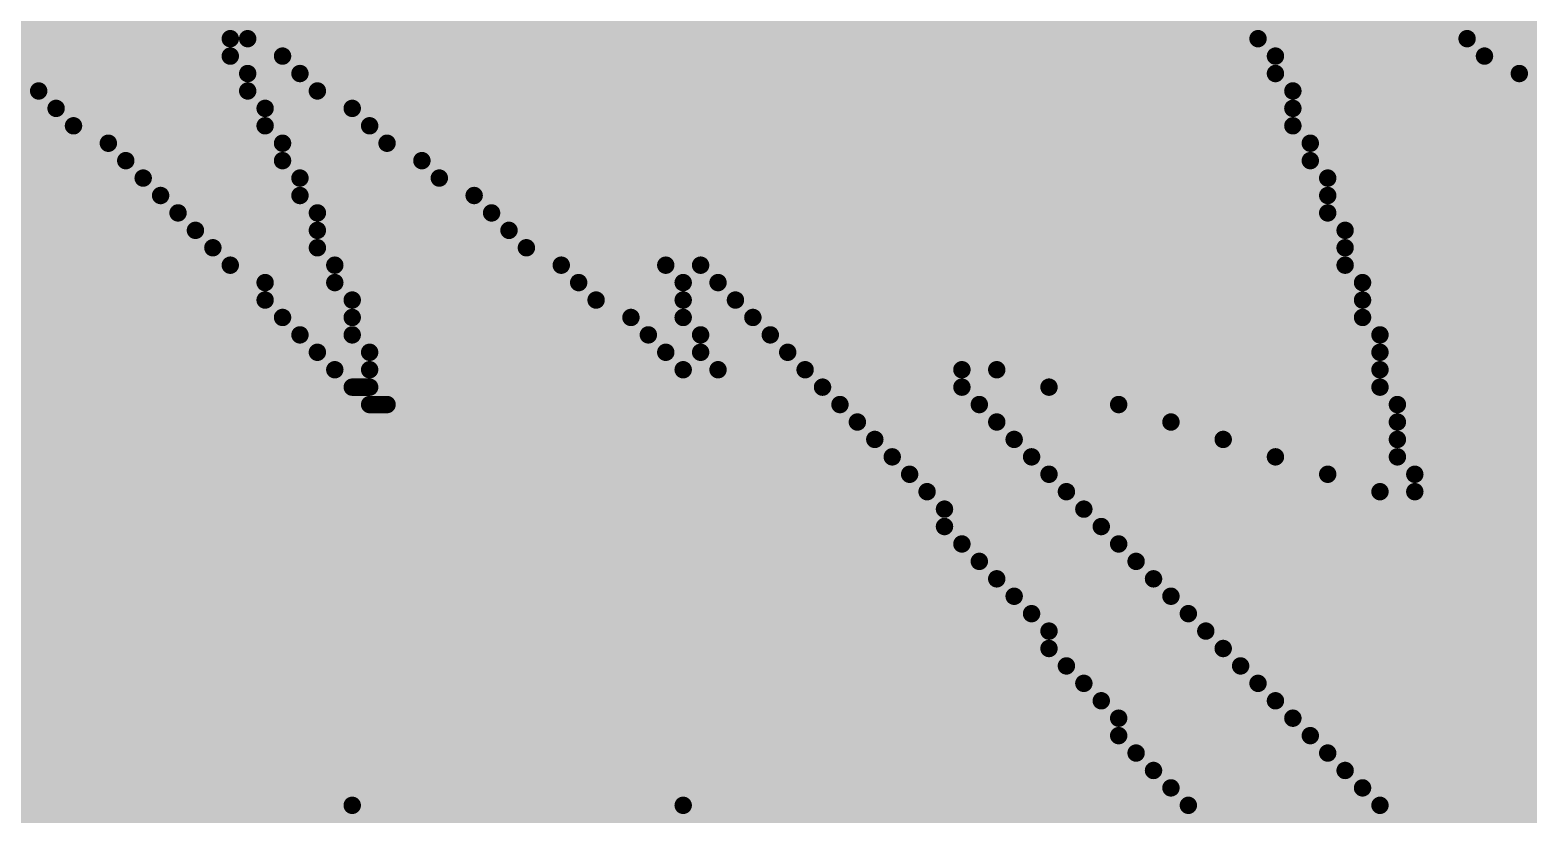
# Model space of a CAD drawing. Header units: inches. Extents: x -21 to 344, y -3 to 240.
# Drawn here: x 97.689 to 98.449, y 5.623 to 6.021 of the extents above; entities that cross this region are included whole.
import ezdxf

# ---------------------------------------------------------------- set-up
doc = ezdxf.new("R2010")
doc.units = ezdxf.units.IN
for name, color, linetype in [('Bottom Layer', 5, 'Continuous'), ('Top Layer', 1, 'Continuous'), ('Top Overlay', 2, 'Continuous')]:
    doc.layers.add(name, color=color, linetype=linetype)

msp = doc.modelspace()

# ---------------------------------------------------------------- hatches: boundary and pattern name
at = {"layer": 'Bottom Layer'}
h = msp.add_hatch(color=5, dxfattribs=at)
h.paths.add_polyline_path([(100, 36.4), (100, 7.5), (100, 2.5), (98.3, 0.8), (77.5, 0.8), (76.2, 2.1), (76.2, 17.67769), (76.31733, 17.72629), (76.37181, 17.67181), (76.43062, 17.63252), (76.43139, 17.63237), (76.51147, 17.57285), (76.5285, 17.50476), (76.5285, 16.2394), (76.65974, 16.2394), (76.65974, 15.6), (76.69326, 15.43152), (76.78869, 15.28869), (77.55974, 14.51764), (77.55974, 14.08128), (77.1, 14.08128), (77.03063, 14.06748), (76.97181, 14.02819), (76.57181, 13.62818), (76.53252, 13.56937), (76.51872, 13.5), (76.51872, 12.2), (76.53252, 12.13063), (76.57181, 12.07181), (76.85382, 11.7898), (76.87181, 11.73812), (76.87181, 11.62818), (76.83252, 11.56937), (76.81872, 11.5), (76.81872, 10.6), (76.83252, 10.53062), (76.87181, 10.47181), (77.07181, 10.27181), (77.11191, 10.24502), (77.11489, 10.24179), (77.13973, 10.17626), (77.15229, 10.09872), (77.0706, 9.99226), (76.99222, 9.80305), (76.96549, 9.6), (76.99222, 9.39696), (77.0706, 9.20775), (77.19527, 9.04527), (77.25254, 9.00133), (77.23077, 8.86839), (77.22406, 8.86309), (77.17181, 8.82818), (76.97181, 8.62818), (76.93252, 8.56937), (76.91872, 8.5), (76.91872, 7.69999), (76.93252, 7.63062), (76.97181, 7.57181), (77.17181, 7.37181), (77.22406, 7.3369), (77.23077, 7.3316), (77.25253, 7.19867), (77.19527, 7.15473), (77.0706, 6.99225), (76.99222, 6.80304), (76.96549, 6.6), (76.99222, 6.39695), (77.0706, 6.20774), (77.19527, 6.04527), (77.35774, 5.9206), (77.37487, 5.9135), (77.37487, 5.7865), (77.35774, 5.7794), (77.19527, 5.65473), (77.0706, 5.49225), (76.99222, 5.30305), (76.96549, 5.1), (76.99222, 4.89695), (77.0706, 4.70775), (77.19527, 4.54527), (77.35774, 4.4206), (77.54695, 4.34222), (77.75, 4.31549), (78.25, 4.31549), (78.45304, 4.34222), (78.64225, 4.4206), (78.80473, 4.54527), (78.9294, 4.70775), (79.00778, 4.89695), (79.03451, 5.1), (79.00778, 5.30305), (78.9294, 5.49225), (78.80473, 5.65473), (78.64225, 5.7794), (78.62513, 5.7865), (78.62513, 5.9135), (78.64225, 5.9206), (78.80473, 6.04527), (78.9294, 6.20774), (79.00778, 6.39695), (79.03451, 6.6), (79.00778, 6.80304), (78.9294, 6.99225), (78.80473, 7.15473), (78.75653, 7.19172), (78.79964, 7.31872), (78.8, 7.31872), (78.8127, 7.32124), (78.82564, 7.32054), (78.84708, 7.32808), (78.86937, 7.33252), (78.88015, 7.33971), (78.89236, 7.34401), (78.90928, 7.35918), (78.92819, 7.37181), (78.93538, 7.38258), (78.94503, 7.39123), (79.19496, 7.72448), (80.1722, 7.72448), (80.1722, 7.5722), (81.8278, 7.5722), (81.8278, 7.72448), (82.4285, 7.72448), (82.4285, 7.4396), (83.5715, 7.4396), (83.5715, 7.72448), (84.1285, 7.72448), (84.1285, 7.4396), (85.2715, 7.4396), (85.31872, 7.33215), (85.31872, 7.26764), (85.2715, 7.1602), (85.19171, 7.1602), (84.1285, 7.1602), (84.1285, 6.87532), (83.5715, 6.87532), (83.5715, 7.1602), (82.4285, 7.1602), (82.4285, 5.8394), (83.5715, 5.8394), (83.5715, 6.12428), (84.1285, 6.12428), (84.1285, 5.8394), (84.32448, 5.8394), (84.32448, 5.1104), (84.1285, 5.1104), (84.1285, 4.82551), (83.3278, 4.82551), (83.3278, 5.2778), (82.2722, 5.2778), (82.2722, 3.6222), (83.3278, 3.6222), (83.3278, 4.07448), (84.1285, 4.07448), (84.1285, 3.7896), (85.269, 3.7896), (85.2715, 3.7896), (85.396, 3.78356), (85.396, 3.58128), (84.3, 3.58128), (84.23063, 3.56748), (84.17181, 3.52819), (84.15382, 3.5102), (84.1285, 3.5102), (84.1285, 3.48487), (84.07181, 3.42819), (84.03252, 3.36938), (84.01872, 3.3), (84.01872, 2.4), (84.03252, 2.33063), (84.07181, 2.27181), (84.1285, 2.21513), (84.1285, 2.1894), (84.15423, 2.1894), (84.17181, 2.17181), (84.23062, 2.13252), (84.3, 2.11872), (86.6, 2.11872), (86.66937, 2.13252), (86.72819, 2.17181), (86.92819, 2.37181), (86.96748, 2.43062), (86.98128, 2.5), (86.98128, 2.57448), (87.57681, 2.57448), (87.72052, 2.60307), (87.84234, 2.68447), (87.9452, 2.78733), (88.0722, 2.73472), (88.0722, 2.4722), (89.5278, 2.4722), (89.5278, 2.50974), (90.2285, 2.50974), (90.2285, 2.2896), (91.3715, 2.2896), (91.3715, 2.50974), (92.25, 2.50974), (92.41848, 2.54325), (92.56131, 2.63869), (92.91131, 2.98869), (93.00675, 3.13152), (93.04026, 3.3), (93.04026, 7.2), (93.00675, 7.36848), (92.91131, 7.51131), (92.26131, 8.16131), (92.11848, 8.25674), (91.95, 8.29026), (89.7278, 8.29026), (89.7278, 8.8278), (89.54026, 8.8278), (89.54026, 12.3), (89.50675, 12.46848), (89.41131, 12.61131), (89.11131, 12.91131), (88.96848, 13.00675), (88.8, 13.04026), (86.28128, 13.04026), (86.28128, 13.5), (86.26748, 13.56937), (86.22818, 13.62819), (85.82818, 14.02819), (85.76937, 14.06748), (85.7, 14.08128), (85.64026, 14.08128), (85.64026, 18.71154), (85.75759, 18.76014), (85.78326, 18.73447), (85.90509, 18.65307), (86.04879, 18.62448), (86.51382, 18.62448), (86.58266, 18.51372), (86.33437, 18.26543), (86.25297, 18.1436), (86.22438, 17.9999), (86.22438, 16.5215), (85.9395, 16.5215), (85.9395, 15.3785), (87.2603, 15.3785), (87.2603, 15.50303), (87.37145, 15.54838), (87.4635, 15.46568), (87.4635, 15.3023), (87.64133, 15.3023), (87.67181, 15.27181), (87.73062, 15.23252), (87.8, 15.21872), (88.6, 15.21872), (88.66938, 15.23252), (88.72819, 15.27181), (88.75867, 15.3023), (88.9367, 15.3023), (88.9367, 15.48456), (88.96748, 15.53062), (88.98128, 15.6), (88.98128, 16.696), (89.004, 16.696), (89.004, 16.79974), (90.07228, 16.79974), (90.10168, 16.77034), (90.225, 16.71926), (90.225, 17.24), (90.606, 17.24), (90.606, 16.71926), (90.72931, 16.77034), (90.73533, 16.77636), (90.8523, 16.81319), (90.8523, 16.81319), (90.8523, 16.8132), (91.373, 16.8132), (91.373, 17.5498), (91.373, 18.2864), (90.8523, 18.2864), (90.8523, 17.99898), (90.84634, 17.99006), (90.7253, 17.99006), (90.55682, 17.95654), (90.41399, 17.86111), (90.34688, 17.794), (90.3053, 17.794), (90.10168, 17.70965), (90.07228, 17.68025), (89.004, 17.68025), (89.004, 17.784), (88.87238, 17.784), (88.82819, 17.82819), (88.76938, 17.86748), (88.7, 17.88128), (87.6, 17.88128), (87.53063, 17.86748), (87.47181, 17.82819), (87.42762, 17.784), (87.316, 17.784), (87.316, 17.367), (88.16001, 17.367), (88.16001, 17.113), (87.316, 17.113), (87.316, 16.696), (87.316, 16.696), (87.316, 16.696), (87.29276, 16.57862), (87.2603, 16.5215), (87.19172, 16.5215), (86.97542, 16.5215), (86.97542, 17.84436), (87.2652, 18.13414), (87.3922, 18.13366), (87.3922, 18.0422), (88.9278, 18.0422), (88.9278, 18.9778), (87.39221, 18.9778), (87.39221, 18.9778), (87.2652, 18.96485), (86.96453, 19.26553), (86.94664, 19.27748), (86.98517, 19.40448), (87.3922, 19.40448), (87.3922, 19.3122), (88.9278, 19.3122), (88.9278, 19.31219), (89.0548, 19.32514), (89.49547, 18.88447), (89.6173, 18.80307), (89.761, 18.77448), (90.82379, 18.77448), (90.83252, 18.73063), (90.87181, 18.67181), (90.9285, 18.61513), (90.9285, 18.4896), (91.05403, 18.4896), (91.07181, 18.47181), (91.13062, 18.43252), (91.2, 18.41872), (93.2, 18.41872), (93.26937, 18.43252), (93.32818, 18.47181), (93.34617, 18.4898), (93.4715, 18.4898), (93.4715, 18.61513), (93.52818, 18.67181), (93.56748, 18.73063), (93.58128, 18.8), (93.58128, 19.5), (93.56781, 19.56773), (93.57684, 19.58082), (93.58045, 19.58523), (93.67182, 19.67181), (93.73063, 19.63252), (93.8, 19.61872), (94.7, 19.61872), (94.76937, 19.63252), (94.82818, 19.67181), (94.82857, 19.6722), (94.8778, 19.6722), (94.8778, 19.72143), (94.92818, 19.77181), (94.96748, 19.83063), (94.98128, 19.9), (94.98128, 21.4), (94.96748, 21.46937), (94.92819, 21.52819), (94.8778, 21.57857), (94.8778, 21.6278), (94.9649, 21.71872), (95.5, 21.71872), (95.56937, 21.73252), (95.62819, 21.77181), (95.72819, 21.87181), (95.76748, 21.93062), (95.78128, 22), (95.78128, 22.9), (95.76748, 22.96937), (95.72819, 23.02819), (95.62819, 23.12819), (95.56937, 23.16748), (95.5, 23.18128), (94, 23.18128), (93.93062, 23.16748), (93.87182, 23.12819), (93.78487, 23.13454), (93.68128, 23.2), (93.68128, 23.9), (93.66748, 23.96937), (93.62819, 24.02818), (93.4715, 24.18487), (93.4715, 24.2104), (93.44597, 24.2104), (93.42818, 24.22819), (93.36937, 24.26748), (93.3, 24.28128), (92.01623, 24.28128), (91.97038, 24.39419), (92.04906, 24.4898), (92.0715, 24.4898), (92.0715, 24.51513), (92.12819, 24.57181), (92.16748, 24.63062), (92.18128, 24.7), (92.18128, 25.5), (92.16748, 25.56937), (92.12819, 25.62818), (92.0715, 25.68486), (92.0715, 25.8106), (91.94577, 25.8106), (91.92818, 25.82819), (91.86937, 25.86748), (91.8, 25.88128), (89.5, 25.88128), (89.43062, 25.86748), (89.37181, 25.82819), (89.35422, 25.8106), (89.3285, 25.8106), (89.3285, 25.78488), (88.92491, 25.38128), (87.6, 25.38128), (87.53063, 25.36748), (87.47181, 25.32819), (87.47142, 25.3278), (87.3922, 25.3278), (87.3922, 25.24858), (87.37181, 25.22819), (87.33252, 25.16938), (87.31872, 25.1), (87.31872, 24.6), (87.33252, 24.53063), (87.37181, 24.47181), (87.3922, 24.45142), (87.3922, 24.3922), (87.45143, 24.3922), (87.47181, 24.37181), (87.47181, 24.22819), (87.27181, 24.02819), (87.23252, 23.96938), (87.21872, 23.9), (87.21872, 23.5), (87.23252, 23.43062), (87.27181, 23.37181), (87.3922, 23.25142), (87.3922, 23.1222), (87.58251, 23.1222), (87.6, 23.11872), (89.12491, 23.11872), (89.23534, 23.00828), (89.18274, 22.88128), (87.6415, 22.88128), (87.57212, 22.86748), (87.51331, 22.82819), (87.47292, 22.7878), (87.3922, 22.7878), (87.3922, 22.70707), (87.37182, 22.68669), (87.37181, 22.68669), (87.33252, 22.62787), (87.31872, 22.5585), (87.31872, 22.1), (87.33252, 22.03063), (87.37181, 21.97181), (87.3922, 21.95142), (87.3922, 21.8522), (87.50117, 21.8522), (87.53063, 21.83252), (87.6, 21.81872), (90.52491, 21.81872), (90.87181, 21.47181), (90.93062, 21.43252), (91, 21.41872), (93.15984, 21.41872), (93.17917, 21.40214), (93.22334, 21.29172), (93.21239, 21.28129), (91.1, 21.28128), (91.03062, 21.26748), (90.97181, 21.22818), (90.95383, 21.2102), (90.9285, 21.2102), (90.9285, 21.18487), (90.86625, 21.12262), (90.865, 21.12076), (90.72024, 21.09432), (90.70847, 21.09768), (90.49063, 21.31553), (90.3688, 21.39693), (90.2251, 21.42551), (88.9278, 21.42551), (88.9278, 21.5178), (87.3922, 21.5178), (87.3922, 20.5822), (88.9278, 20.5822), (88.9278, 20.67448), (90.06956, 20.67448), (90.45977, 20.28427), (90.58159, 20.20287), (90.7253, 20.17428), (90.81316, 20.17428), (90.81316, 20.10555), (90.82696, 20.03618), (90.86626, 19.97737), (90.91275, 19.93087), (90.9285, 19.8104), (90.9285, 19.81039), (90.9285, 19.68487), (90.87181, 19.62818), (90.83252, 19.56937), (90.82379, 19.52551), (89.91654, 19.52551), (89.39653, 20.04553), (89.2747, 20.12693), (89.131, 20.15551), (88.9278, 20.15551), (88.9278, 20.2478), (87.3922, 20.2478), (87.3922, 20.15551), (86.99873, 20.15551), (86.99552, 20.15872), (86.99552, 29.61051), (89.66146, 32.27646), (89.70682, 32.2643), (89.88529, 32.2643), (90.05767, 32.31049), (90.21223, 32.39973), (90.33842, 32.52592), (90.42766, 32.68048), (90.47385, 32.85287), (90.47385, 33.03134), (90.42766, 33.20372), (90.33842, 33.35828), (90.21223, 33.48448), (90.1897, 33.49748), (90.22373, 33.62448), (90.64446, 33.62448), (90.82448, 33.44445), (90.82448, 30.90949), (89.93064, 30.01565), (89.88529, 30.0278), (89.70682, 30.0278), (89.53443, 29.98161), (89.37987, 29.89237), (89.25368, 29.76618), (89.16444, 29.61162), (89.11825, 29.43924), (89.11825, 29.26076), (89.16444, 29.08838), (89.25368, 28.93382), (89.37987, 28.80763), (89.53443, 28.71839), (89.70682, 28.6722), (89.88529, 28.6722), (90.05767, 28.71839), (90.21223, 28.80763), (90.33842, 28.93382), (90.42766, 29.08838), (90.47385, 29.26076), (90.47385, 29.43924), (90.4617, 29.48459), (91.46553, 30.48842), (91.54693, 30.61025), (91.57552, 30.75395), (91.57552, 33.6), (91.54693, 33.7437), (91.46553, 33.86553), (91.06553, 34.26553), (90.9437, 34.34693), (90.8, 34.37552), (89.2, 34.37552), (89.0563, 34.34693), (88.93447, 34.26553), (86.77001, 32.10107), (86.64421, 32.15487), (86.64421, 32.32564), (86.66691, 32.33875), (86.8073, 32.47914), (86.90656, 32.65107), (86.95051, 32.8151), (86.20394, 32.8151), (86.20394, 32.9421), (86.07694, 32.9421), (86.07694, 33.68867), (85.91291, 33.64472), (85.74098, 33.54545), (85.6006, 33.40507), (85.58748, 33.38236), (80.94211, 33.38236), (80.77363, 33.34885), (80.6308, 33.25341), (79.48869, 32.11131), (79.39326, 31.96848), (79.35974, 31.8), (79.35974, 25.5867), (79.1523, 25.5867), (79.1523, 25.29036), (78.3501, 25.29036), (78.18162, 25.25684), (78.03879, 25.16141), (77.48869, 24.61131), (77.39325, 24.46848), (77.35974, 24.3), (77.35974, 22.14758), (77.39325, 21.9791), (77.48869, 21.83627), (77.78627, 21.53869), (77.9291, 21.44325), (78.09758, 21.40974), (78.61872, 21.40974), (78.61872, 20.1), (78.63252, 20.03063), (78.6633, 19.98455), (78.6633, 19.9023), (78.74133, 19.9023), (78.77181, 19.87181), (78.83062, 19.83252), (78.9, 19.81872), (79.8, 19.81872), (79.86938, 19.83252), (79.92819, 19.87181), (79.95867, 19.9023), (80.1365, 19.9023), (80.1365, 19.994), (80.23743, 20.06363), (80.3397, 19.99328), (80.3397, 19.9785), (80.36513, 19.9785), (80.37181, 19.97181), (80.43062, 19.93252), (80.5, 19.91872), (81.52491, 19.91872), (82.02725, 19.41638), (81.98319, 19.30288), (81.86904, 19.28733), (81.62819, 19.52819), (81.56937, 19.56748), (81.5, 19.58128), (80.6, 19.58128), (80.53062, 19.56748), (80.47181, 19.52819), (80.29643, 19.3528), (80.2722, 19.3528), (80.2722, 19.32858), (80.17181, 19.22819), (80.13252, 19.16937), (80.11872, 19.1), (80.11872, 17.9), (80.13252, 17.83063), (80.17181, 17.77181), (80.27181, 17.67181), (80.33062, 17.63252), (80.4, 17.61872), (82.0722, 17.61872), (82.0722, 16.7722), (82.46449, 16.7722), (82.46449, 14.86019), (82.43494, 14.83065), (82.3622, 14.65504), (82.3622, 14.46496), (82.43494, 14.28934), (82.516, 14.20828), (82.4634, 14.08128), (78.44026, 14.08128), (78.44026, 14.7), (78.40674, 14.86848), (78.31131, 15.01131), (77.54026, 15.78236), (77.54026, 16.2394), (77.6715, 16.2394), (77.6715, 17.49172), (77.6715, 17.5602), (77.77426, 17.61872), (79.1, 17.61872), (79.16937, 17.63252), (79.22819, 17.67181), (79.42819, 17.87181), (79.46748, 17.93062), (79.48128, 18), (79.48128, 19.1), (79.46748, 19.16937), (79.42819, 19.22819), (79.22819, 19.42819), (79.16937, 19.46748), (79.1, 19.48128), (76.5, 19.48128), (76.43062, 19.46748), (76.37181, 19.42819), (76.31733, 19.37371), (76.2, 19.42231), (76.2, 36.9), (77.8, 38.5), (97.9, 38.5)])
h.paths.add_polyline_path([(86.33094, 33.68867), (86.33094, 33.0691), (86.95051, 33.0691), (86.90656, 33.23314), (86.8073, 33.40507), (86.66691, 33.54545), (86.49498, 33.64472)], flags=0)
h.paths.add_polyline_path([(95.5, 26.08128), (92.6, 26.08128), (92.53063, 26.06748), (92.47181, 26.02819), (92.37181, 25.92819), (92.33252, 25.86937), (92.31872, 25.8), (92.31872, 24.7), (92.3285, 24.65083), (92.3285, 24.4898), (92.45383, 24.4898), (92.47181, 24.47181), (92.53063, 24.43252), (92.6, 24.41872), (95.5, 24.41872), (95.56937, 24.43252), (95.62819, 24.47181), (95.72819, 24.57181), (95.76748, 24.63062), (95.78128, 24.7), (95.78128, 25.8), (95.76748, 25.86937), (95.72819, 25.92819), (95.62819, 26.02819), (95.56937, 26.06748)], flags=0)
h.paths.add_polyline_path([(96.3365, 19.4977), (95.7269, 19.4977), (95.7269, 18.977), (96.3365, 18.977)], flags=0)
h.paths.add_polyline_path([(95.4729, 19.4977), (94.8633, 19.4977), (94.8633, 18.977), (95.4729, 18.977)], flags=0)
h.paths.add_polyline_path([(97.6, 21.78128), (96.9, 21.78128), (96.83062, 21.76748), (96.77181, 21.72819), (96.67142, 21.6278), (96.5222, 21.6278), (96.5222, 21.41752), (96.51872, 21.4), (96.51872, 18.4), (96.53252, 18.33063), (96.5397, 18.31987), (96.5397, 18.2785), (96.56735, 18.2785), (96.57181, 18.27181), (96.67181, 18.17181), (96.73062, 18.13252), (96.8, 18.11872), (97.7, 18.11872), (97.76937, 18.13252), (97.82819, 18.17181), (97.92819, 18.27181), (97.96748, 18.33062), (97.98128, 18.4), (97.98128, 21.4), (97.96748, 21.46938), (97.92819, 21.52819), (97.72819, 21.72819), (97.66938, 21.76748)], flags=0)
h.paths.add_polyline_path([(96.3365, 18.723), (94.8633, 18.723), (94.8633, 18.2023), (95.13353, 18.2023), (95.14723, 18.07712), (95.06428, 17.99026), (93.55353, 17.99026), (93.5477, 17.99898), (93.5477, 18.2866), (93.027, 18.2866), (93.027, 17.55), (93.027, 16.8134), (93.5477, 16.8134), (93.5477, 17.00102), (93.56748, 17.03062), (93.58128, 17.1), (93.58128, 17.10974), (95.25, 17.10974), (95.41848, 17.14325), (95.56131, 17.23869), (95.91121, 17.58859), (96.00665, 17.73142), (96.04016, 17.8999), (96.04016, 18.2023), (96.3365, 18.2023)], flags=0)
h.paths.add_polyline_path([(92.2523, 18.2866), (92.14769, 18.2864), (92.14769, 18.2864), (91.627, 18.2864), (91.627, 17.5498), (91.627, 16.8132), (92.12538, 16.8132), (92.14769, 16.81319), (92.14769, 16.81319), (92.2523, 16.81339), (92.2523, 16.8134), (92.773, 16.8134), (92.773, 17.55), (92.773, 18.2866), (92.27462, 18.2866), (92.2523, 18.2866)], flags=0)
h.paths.add_polyline_path([(81.7, 6.88128), (80.4, 6.88128), (80.33063, 6.86748), (80.27181, 6.82818), (80.24763, 6.804), (80.096, 6.804), (80.096, 6.65237), (80.07181, 6.62818), (80.03251, 6.56937), (80.01871, 6.5), (80.01872, 3.8), (80.03252, 3.73062), (80.07181, 3.67181), (80.27181, 3.47181), (80.33062, 3.43252), (80.395, 3.41971), (80.395, 2.32849), (80.37926, 2.2905), (81.42074, 2.2905), (81.405, 2.32849), (81.405, 3.41872), (81.59999, 3.41872), (81.66937, 3.43252), (81.72818, 3.47181), (82.02818, 3.77181), (82.06748, 3.83062), (82.08128, 3.89999), (82.08128, 6.5), (82.06748, 6.56937), (82.02818, 6.62819), (81.904, 6.75237), (81.904, 6.804), (81.85237, 6.804), (81.82819, 6.82819), (81.76937, 6.86748)], flags=0)
h.paths.add_polyline_path([(81.42074, 1.9095), (81.0905, 1.9095), (81.0905, 1.57926), (81.21382, 1.63034), (81.36966, 1.78619)], flags=0)
h.paths.add_polyline_path([(80.7095, 1.9095), (80.37926, 1.9095), (80.43034, 1.78619), (80.58619, 1.63034), (80.7095, 1.57926)], flags=0)
at = {"layer": 'Top Layer'}
h = msp.add_hatch(color=1, dxfattribs=at)
h.paths.add_polyline_path([(100, 36.4), (100, 9.3), (100, 2.4), (98.4, 0.8), (77.5, 0.8), (76.2, 2.1), (76.2, 36.9), (77.8, 38.5), (97.9, 38.5)])
h.paths.add_polyline_path([(86.33094, 33.68867), (86.33094, 33.0691), (86.95051, 33.0691), (86.90656, 33.23314), (86.8073, 33.40507), (86.66691, 33.54545), (86.49498, 33.64472)], flags=0)
h.paths.add_polyline_path([(86.07694, 33.68867), (85.91291, 33.64472), (85.74098, 33.54545), (85.6006, 33.40507), (85.50133, 33.23314), (85.45738, 33.0691), (86.07694, 33.0691)], flags=0)
h.paths.add_polyline_path([(89.88529, 33.6199), (89.70682, 33.6199), (89.53443, 33.57371), (89.37987, 33.48448), (89.25368, 33.35828), (89.16444, 33.20372), (89.11825, 33.03134), (89.11825, 32.85287), (89.16444, 32.68048), (89.25368, 32.52592), (89.37987, 32.39973), (89.53443, 32.31049), (89.70682, 32.2643), (89.88529, 32.2643), (90.05767, 32.31049), (90.21223, 32.39973), (90.33842, 32.52592), (90.42766, 32.68048), (90.47385, 32.85287), (90.47385, 33.03134), (90.42766, 33.20372), (90.33842, 33.35828), (90.21223, 33.48448), (90.05767, 33.57371)], flags=0)
h.paths.add_polyline_path([(86.07694, 32.8151), (85.45738, 32.8151), (85.50133, 32.65107), (85.6006, 32.47914), (85.74098, 32.33875), (85.91291, 32.23949), (86.07694, 32.19554)], flags=0)
h.paths.add_polyline_path([(86.95051, 32.8151), (86.33094, 32.8151), (86.33094, 32.19553), (86.49498, 32.23949), (86.66691, 32.33875), (86.8073, 32.47914), (86.90656, 32.65107)], flags=0)
h.paths.add_polyline_path([(89.88529, 30.0278), (89.70682, 30.0278), (89.53443, 29.98161), (89.37987, 29.89237), (89.25368, 29.76618), (89.16444, 29.61162), (89.11825, 29.43924), (89.11825, 29.26076), (89.16444, 29.08838), (89.25368, 28.93382), (89.37987, 28.80763), (89.53443, 28.71839), (89.70682, 28.6722), (89.88529, 28.6722), (90.05767, 28.71839), (90.21223, 28.80763), (90.33842, 28.93382), (90.42766, 29.08838), (90.47385, 29.26076), (90.47385, 29.43924), (90.42766, 29.61162), (90.33842, 29.76618), (90.21223, 29.89237), (90.05767, 29.98161)], flags=0)
h.paths.add_polyline_path([(87.8278, 25.0028), (86.3722, 25.0028), (86.3722, 23.3972), (86.72448, 23.3972), (86.72448, 23.19441), (86.72438, 23.1939), (86.72438, 22.8715), (86.4395, 22.8715), (86.4395, 21.7285), (87.7603, 21.7285), (87.7603, 22.8715), (87.47542, 22.8715), (87.47542, 23.19349), (87.47552, 23.194), (87.47552, 23.3972), (87.8278, 23.3972)], flags=0)
h.paths.add_polyline_path([(90.3278, 25.0028), (88.8722, 25.0028), (88.8722, 23.3972), (90.3278, 23.3972), (90.3278, 23.82448), (90.74446, 23.82448), (91.02448, 23.54446), (91.02448, 20.05555), (90.69446, 19.72552), (89.754, 19.72552), (89.754, 20.173), (88.945, 20.173), (88.945, 20.427), (89.754, 20.427), (89.754, 20.954), (88.88269, 20.954), (88.83409, 21.07133), (88.96563, 21.20287), (89.04703, 21.3247), (89.07562, 21.4684), (89.07562, 21.7285), (89.3605, 21.7285), (89.3605, 22.8715), (88.0397, 22.8715), (88.0397, 21.7285), (88.2704, 21.7285), (88.30214, 21.6015), (88.14446, 21.44382), (79.0683, 21.44382), (78.9246, 21.41523), (78.80277, 21.33383), (77.73447, 20.26553), (77.65307, 20.1437), (77.62448, 20), (77.62448, 13.58085), (77.42491, 13.38128), (77.3, 13.38128), (77.23063, 13.36748), (77.17181, 13.32819), (76.97181, 13.12819), (76.93252, 13.06937), (76.91872, 13), (76.91872, 12.1), (76.93252, 12.03063), (76.97181, 11.97182), (77.07182, 11.87181), (77.06881, 11.72518), (76.97181, 11.62819), (76.93252, 11.56937), (76.91872, 11.5), (76.91872, 11.32472), (76.91798, 11.32294), (76.90535, 11.227), (78, 11.227), (78, 10.973), (76.90535, 10.973), (76.91798, 10.87706), (76.91872, 10.87528), (76.91872, 10.7), (76.93252, 10.63062), (76.97181, 10.57181), (77.1064, 10.43722), (77.15873, 10.35), (77.1064, 10.26278), (76.97181, 10.12819), (76.93252, 10.06938), (76.91872, 10), (76.91872, 9.2), (76.93252, 9.13062), (76.97181, 9.07181), (77.17181, 8.87181), (77.22406, 8.8369), (77.23077, 8.8316), (77.25253, 8.69867), (77.19527, 8.65473), (77.0706, 8.49225), (76.99222, 8.30304), (76.96549, 8.1), (76.99222, 7.89695), (77.0706, 7.70774), (77.19527, 7.54527), (77.35774, 7.42059), (77.37487, 7.4135), (77.37487, 7.2865), (77.35774, 7.2794), (77.19527, 7.15473), (77.0706, 6.99225), (76.99222, 6.80304), (76.96549, 6.6), (76.99222, 6.39695), (77.0706, 6.20774), (77.19527, 6.04527), (77.35774, 5.9206), (77.37487, 5.9135), (77.37487, 5.7865), (77.35774, 5.7794), (77.19527, 5.65473), (77.0706, 5.49225), (76.99222, 5.30305), (76.96549, 5.1), (76.99222, 4.89695), (77.0706, 4.70775), (77.19527, 4.54527), (77.35774, 4.4206), (77.54695, 4.34222), (77.75, 4.31549), (78.25, 4.31549), (78.45304, 4.34222), (78.64225, 4.4206), (78.80473, 4.54527), (78.9294, 4.70775), (79.00778, 4.89695), (79.03451, 5.1), (79.00778, 5.30305), (78.9294, 5.49225), (78.80473, 5.65473), (78.64225, 5.7794), (78.62513, 5.7865), (78.62513, 5.9135), (78.64225, 5.9206), (78.80473, 6.04527), (78.9294, 6.20774), (78.93634, 6.22448), (81.1, 6.22448), (81.2437, 6.25307), (81.36553, 6.33447), (82.06553, 7.03447), (82.14693, 7.1563), (82.17552, 7.3), (82.17552, 13.36445), (82.89326, 14.0822), (82.93504, 14.0822), (83.11065, 14.15494), (83.24506, 14.28934), (83.3178, 14.46496), (83.3178, 14.65504), (83.24506, 14.83065), (83.11065, 14.96506), (82.93504, 15.0378), (82.74496, 15.0378), (82.56935, 14.96506), (82.43494, 14.83065), (82.3622, 14.65504), (82.3622, 14.61326), (81.69285, 13.9439), (81.57552, 13.9925), (81.57552, 15.14446), (82.45554, 16.02448), (86.6844, 16.02448), (86.6844, 15.8285), (88.0052, 15.8285), (88.0052, 16.9715), (86.6844, 16.9715), (86.6844, 16.77552), (82.3, 16.77552), (82.1563, 16.74693), (82.03447, 16.66553), (80.93447, 15.56553), (80.85307, 15.4437), (80.82448, 15.3), (80.82448, 11.45554), (79.34446, 9.97552), (79.18086, 9.97552), (78.93277, 10.2236), (78.92223, 10.25502), (78.91925, 10.279), (78.92741, 10.36371), (78.94488, 10.3911), (78.94503, 10.39123), (79.19496, 10.72448), (79.6, 10.72448), (79.7437, 10.75307), (79.86553, 10.83447), (80.46553, 11.43447), (80.54693, 11.5563), (80.57552, 11.7), (80.57552, 19.54446), (80.95554, 19.92448), (86.3222, 19.92448), (86.3222, 18.7722), (87.7878, 18.7722), (87.7878, 18.97449), (88.2122, 18.97449), (88.2122, 17.8222), (88.56948, 17.8222), (88.56948, 16.9715), (88.2846, 16.9715), (88.2846, 15.8285), (89.6054, 15.8285), (89.6054, 16.9715), (89.32051, 16.9715), (89.32051, 17.8222), (89.6778, 17.8222), (89.6778, 18.97449), (90.85, 18.97449), (90.9937, 19.00307), (91.11553, 19.08447), (91.66553, 19.63447), (91.74693, 19.7563), (91.77552, 19.9), (91.77552, 23.7), (91.74693, 23.8437), (91.66553, 23.96553), (91.16553, 24.46553), (91.0437, 24.54693), (90.9, 24.57552), (90.3278, 24.57552)], flags=0)
h.paths.add_polyline_path([(90.606, 17.76073), (90.606, 17.4305), (90.93624, 17.4305), (90.88516, 17.55381), (90.72931, 17.70965)], flags=0)
h.paths.add_polyline_path([(90.225, 17.76073), (90.10168, 17.70965), (89.94584, 17.55381), (89.89476, 17.4305), (90.225, 17.4305)], flags=0)
h.paths.add_polyline_path([(90.93624, 17.0495), (90.606, 17.0495), (90.606, 16.71926), (90.72931, 16.77034), (90.88516, 16.92618)], flags=0)
h.paths.add_polyline_path([(90.225, 17.0495), (89.89476, 17.0495), (89.94584, 16.92618), (90.10168, 16.77034), (90.225, 16.71926)], flags=0)
h.paths.add_polyline_path([(85.3905, 10.22074), (85.3905, 9.8905), (85.72074, 9.8905), (85.66966, 10.01382), (85.51381, 10.16966)], flags=0)
h.paths.add_polyline_path([(85.0095, 10.22074), (84.88619, 10.16966), (84.73034, 10.01382), (84.67926, 9.8905), (85.0095, 9.8905)], flags=0)
h.paths.add_polyline_path([(83.2905, 10.22074), (83.2905, 9.8905), (83.62074, 9.8905), (83.56966, 10.01382), (83.41381, 10.16966)], flags=0)
h.paths.add_polyline_path([(82.9095, 10.22074), (82.78618, 10.16966), (82.63034, 10.01382), (82.57926, 9.8905), (82.9095, 9.8905)], flags=0)
h.paths.add_polyline_path([(83.62074, 9.5095), (83.2905, 9.5095), (83.2905, 9.17926), (83.41381, 9.23034), (83.56966, 9.38619)], flags=0)
h.paths.add_polyline_path([(82.9095, 9.5095), (82.57926, 9.5095), (82.63034, 9.38619), (82.78618, 9.23034), (82.9095, 9.17926)], flags=0)
h.paths.add_polyline_path([(85.72074, 9.5095), (84.67926, 9.5095), (84.695, 9.47152), (84.695, 3.00918), (84.29082, 2.605), (81.12849, 2.605), (81.0905, 2.62074), (81.0905, 2.1), (81.0905, 1.57926), (81.12849, 1.595), (84.5, 1.595), (84.69326, 1.63344), (84.85709, 1.74291), (85.55709, 2.44291), (85.66656, 2.60674), (85.705, 2.8), (85.705, 9.47152)], flags=0)
h.paths.add_polyline_path([(80.7095, 2.62074), (80.58619, 2.56966), (80.43034, 2.41382), (80.37926, 2.2905), (80.7095, 2.2905)], flags=0)
h.paths.add_polyline_path([(80.7095, 1.9095), (80.37926, 1.9095), (80.43034, 1.78619), (80.58619, 1.63034), (80.7095, 1.57926)], flags=0)

# ---------------------------------------------------------------- linework, layer by layer
at = {"layer": 'Top Overlay'}
for points in [[(97.6492, 6.01645, 0.00884, 0.00884, 0), (97.79067, 6.01645, 0.00884, 0.00884, 0)], [(97.79951, 6.01645, 0.00884, 0.00884, 0), (98.31237, 6.01645, 0.00884, 0.00884, 0)], [(98.41848, 6.01645, 0.00884, 0.00884, 0), (98.46269, 6.01645, 0.00884, 0.00884, 0)], [(97.65804, 6.00761, 0.00884, 0.00884, 0), (97.79067, 6.00761, 0.00884, 0.00884, 0)], [(97.8172, 6.00761, 0.00884, 0.00884, 0), (98.32121, 6.00761, 0.00884, 0.00884, 0)], [(98.42732, 6.00761, 0.00884, 0.00884, 0), (98.46269, 6.00761, 0.00884, 0.00884, 0)], [(97.67572, 5.99876, 0.00884, 0.00884, 0), (97.79951, 5.99876, 0.00884, 0.00884, 0)], [(97.82604, 5.99876, 0.00884, 0.00884, 0), (98.32121, 5.99876, 0.00884, 0.00884, 0)], [(98.44501, 5.99876, 0.00884, 0.00884, 0), (98.46269, 5.99876, 0.00884, 0.00884, 0)], [(97.69341, 5.98992, 0.00884, 0.00884, 0), (97.79951, 5.98992, 0.00884, 0.00884, 0)], [(97.83489, 5.98992, 0.00884, 0.00884, 0), (98.33005, 5.98992, 0.00884, 0.00884, 0)], [(97.70225, 5.98108, 0.00884, 0.00884, 0), (97.80836, 5.98108, 0.00884, 0.00884, 0)], [(97.85257, 5.98108, 0.00884, 0.00884, 0), (98.33005, 5.98108, 0.00884, 0.00884, 0)], [(97.71109, 5.97224, 0.00884, 0.00884, 0), (97.80836, 5.97224, 0.00884, 0.00884, 0)], [(97.86141, 5.97224, 0.00884, 0.00884, 0), (98.33005, 5.97224, 0.00884, 0.00884, 0)], [(97.72878, 5.96339, 0.00884, 0.00884, 0), (97.8172, 5.96339, 0.00884, 0.00884, 0)], [(97.87026, 5.96339, 0.00884, 0.00884, 0), (98.3389, 5.96339, 0.00884, 0.00884, 0)], [(97.73762, 5.95455, 0.00884, 0.00884, 0), (97.8172, 5.95455, 0.00884, 0.00884, 0)], [(97.88794, 5.95455, 0.00884, 0.00884, 0), (98.3389, 5.95455, 0.00884, 0.00884, 0)], [(97.74646, 5.94571, 0.00884, 0.00884, 0), (97.82604, 5.94571, 0.00884, 0.00884, 0)], [(97.89678, 5.94571, 0.00884, 0.00884, 0), (98.34774, 5.94571, 0.00884, 0.00884, 0)], [(97.75531, 5.93686, 0.00884, 0.00884, 0), (97.82604, 5.93686, 0.00884, 0.00884, 0)], [(97.91447, 5.93686, 0.00884, 0.00884, 0), (98.34774, 5.93686, 0.00884, 0.00884, 0)], [(97.76415, 5.92802, 0.00884, 0.00884, 0), (97.83489, 5.92802, 0.00884, 0.00884, 0)], [(97.92331, 5.92802, 0.00884, 0.00884, 0), (98.34774, 5.92802, 0.00884, 0.00884, 0)], [(97.77299, 5.91918, 0.00884, 0.00884, 0), (97.83489, 5.91918, 0.00884, 0.00884, 0)], [(97.93215, 5.91918, 0.00884, 0.00884, 0), (98.35658, 5.91918, 0.00884, 0.00884, 0)], [(97.78183, 5.91034, 0.00884, 0.00884, 0), (97.83489, 5.91034, 0.00884, 0.00884, 0)], [(97.94099, 5.91034, 0.00884, 0.00884, 0), (98.35658, 5.91034, 0.00884, 0.00884, 0)], [(97.79067, 5.9015, 0.00884, 0.00884, 0), (97.84373, 5.9015, 0.00884, 0.00884, 0)], [(97.95868, 5.9015, 0.00884, 0.00884, 0), (98.01173, 5.9015, 0.00884, 0.00884, 0)], [(98.02942, 5.9015, 0.00884, 0.00884, 0), (98.35658, 5.9015, 0.00884, 0.00884, 0)], [(97.80836, 5.89266, 0.00884, 0.00884, 0), (97.84373, 5.89266, 0.00884, 0.00884, 0)], [(97.96752, 5.89266, 0.00884, 0.00884, 0), (98.02057, 5.89266, 0.00884, 0.00884, 0)], [(98.03826, 5.89266, 0.00884, 0.00884, 0), (98.36542, 5.89266, 0.00884, 0.00884, 0)], [(97.80836, 5.88381, 0.00884, 0.00884, 0), (97.85257, 5.88381, 0.00884, 0.00884, 0)], [(97.97636, 5.88381, 0.00884, 0.00884, 0), (98.02057, 5.88381, 0.00884, 0.00884, 0)], [(98.0471, 5.88381, 0.00884, 0.00884, 0), (98.36542, 5.88381, 0.00884, 0.00884, 0)], [(97.8172, 5.87497, 0.00884, 0.00884, 0), (97.85257, 5.87497, 0.00884, 0.00884, 0)], [(97.99405, 5.87497, 0.00884, 0.00884, 0), (98.02057, 5.87497, 0.00884, 0.00884, 0)], [(98.05594, 5.87497, 0.00884, 0.00884, 0), (98.36542, 5.87497, 0.00884, 0.00884, 0)], [(97.82604, 5.86613, 0.00884, 0.00884, 0), (97.85257, 5.86613, 0.00884, 0.00884, 0)], [(98.00289, 5.86613, 0.00884, 0.00884, 0), (98.02942, 5.86613, 0.00884, 0.00884, 0)], [(98.06479, 5.86613, 0.00884, 0.00884, 0), (98.37427, 5.86613, 0.00884, 0.00884, 0)], [(97.83489, 5.85729, 0.00884, 0.00884, 0), (97.86141, 5.85729, 0.00884, 0.00884, 0)], [(98.01173, 5.85729, 0.00884, 0.00884, 0), (98.02942, 5.85729, 0.00884, 0.00884, 0)], [(98.07363, 5.85729, 0.00884, 0.00884, 0), (98.37427, 5.85729, 0.00884, 0.00884, 0)], [(97.84373, 5.84844, 0.00884, 0.00884, 0), (97.86141, 5.84844, 0.00884, 0.00884, 0)], [(98.02057, 5.84844, 0.00884, 0.00884, 0), (98.03826, 5.84844, 0.00884, 0.00884, 0)], [(98.08247, 5.84844, 0.00884, 0.00884, 0), (98.16205, 5.84844, 0.00884, 0.00884, 0)], [(98.17974, 5.84844, 0.00884, 0.00884, 0), (98.37427, 5.84844, 0.00884, 0.00884, 0)], [(97.85257, 5.8396, 0.00884, 0.00884, 0), (97.86141, 5.8396, 0.00884, 0.00884, 0)], [(98.09131, 5.8396, 0.00884, 0.00884, 0), (98.16205, 5.8396, 0.00884, 0.00884, 0)], [(98.20626, 5.8396, 0.00884, 0.00884, 0), (98.37427, 5.8396, 0.00884, 0.00884, 0)], [(97.86141, 5.83076, 0.00884, 0.00884, 0), (97.87026, 5.83076, 0.00884, 0.00884, 0)], [(98.10015, 5.83076, 0.00884, 0.00884, 0), (98.17089, 5.83076, 0.00884, 0.00884, 0)], [(98.24163, 5.83076, 0.00884, 0.00884, 0), (98.38311, 5.83076, 0.00884, 0.00884, 0)], [(98.109, 5.82191, 0.00884, 0.00884, 0), (98.17974, 5.82191, 0.00884, 0.00884, 0)], [(98.26816, 5.82191, 0.00884, 0.00884, 0), (98.38311, 5.82191, 0.00884, 0.00884, 0)], [(98.11784, 5.81307, 0.00884, 0.00884, 0), (98.18858, 5.81307, 0.00884, 0.00884, 0)], [(98.29469, 5.81307, 0.00884, 0.00884, 0), (98.38311, 5.81307, 0.00884, 0.00884, 0)], [(98.12668, 5.80423, 0.00884, 0.00884, 0), (98.19742, 5.80423, 0.00884, 0.00884, 0)], [(98.32121, 5.80423, 0.00884, 0.00884, 0), (98.38311, 5.80423, 0.00884, 0.00884, 0)], [(98.13552, 5.79539, 0.00884, 0.00884, 0), (98.20626, 5.79539, 0.00884, 0.00884, 0)], [(98.34774, 5.79539, 0.00884, 0.00884, 0), (98.39195, 5.79539, 0.00884, 0.00884, 0)], [(98.14437, 5.78655, 0.00884, 0.00884, 0), (98.2151, 5.78655, 0.00884, 0.00884, 0)], [(98.37427, 5.78655, 0.00884, 0.00884, 0), (98.39195, 5.78655, 0.00884, 0.00884, 0)], [(98.15321, 5.7777, 0.00884, 0.00884, 0), (98.22395, 5.7777, 0.00884, 0.00884, 0)], [(98.15321, 5.76886, 0.00884, 0.00884, 0), (98.23279, 5.76886, 0.00884, 0.00884, 0)], [(98.16205, 5.76002, 0.00884, 0.00884, 0), (98.24163, 5.76002, 0.00884, 0.00884, 0)], [(98.17089, 5.75118, 0.00884, 0.00884, 0), (98.25047, 5.75118, 0.00884, 0.00884, 0)], [(98.17974, 5.74233, 0.00884, 0.00884, 0), (98.25932, 5.74233, 0.00884, 0.00884, 0)], [(98.18858, 5.73349, 0.00884, 0.00884, 0), (98.26816, 5.73349, 0.00884, 0.00884, 0)], [(98.19742, 5.72465, 0.00884, 0.00884, 0), (98.277, 5.72465, 0.00884, 0.00884, 0)], [(98.20626, 5.71581, 0.00884, 0.00884, 0), (98.28585, 5.71581, 0.00884, 0.00884, 0)], [(98.20626, 5.70697, 0.00884, 0.00884, 0), (98.29469, 5.70697, 0.00884, 0.00884, 0)], [(98.2151, 5.69812, 0.00884, 0.00884, 0), (98.30353, 5.69812, 0.00884, 0.00884, 0)], [(98.22395, 5.68928, 0.00884, 0.00884, 0), (98.31237, 5.68928, 0.00884, 0.00884, 0)], [(98.23279, 5.68044, 0.00884, 0.00884, 0), (98.32121, 5.68044, 0.00884, 0.00884, 0)], [(98.24163, 5.6716, 0.00884, 0.00884, 0), (98.33005, 5.6716, 0.00884, 0.00884, 0)], [(98.24163, 5.66275, 0.00884, 0.00884, 0), (98.3389, 5.66275, 0.00884, 0.00884, 0)], [(98.25047, 5.65391, 0.00884, 0.00884, 0), (98.34774, 5.65391, 0.00884, 0.00884, 0)], [(98.25932, 5.64507, 0.00884, 0.00884, 0), (98.35658, 5.64507, 0.00884, 0.00884, 0)], [(98.26816, 5.63623, 0.00884, 0.00884, 0), (98.36542, 5.63623, 0.00884, 0.00884, 0)], [(97.85257, 5.62738, 0.00884, 0.00884, 0), (98.02057, 5.62738, 0.00884, 0.00884, 0)], [(98.277, 5.62738, 0.00884, 0.00884, 0), (98.37427, 5.62738, 0.00884, 0.00884, 0)], [(97.8172, 5.61854, 0.00884, 0.00884, 0), (98.12668, 5.61854, 0.00884, 0.00884, 0)], [(98.277, 5.61854, 0.00884, 0.00884, 0), (98.38311, 5.61854, 0.00884, 0.00884, 0)]]:
    msp.add_lwpolyline(points, format="xyseb", dxfattribs=at)
for points in [[(97.78846, 6.01645, 0.00442, 0.00442, 1), (97.79288, 6.01645, 0.00442, 0.00442, 1)], [(97.79731, 6.01645, 0.00442, 0.00442, 1), (97.80172, 6.01645, 0.00442, 0.00442, 1)], [(98.31016, 6.01645, 0.00442, 0.00442, 1), (98.31458, 6.01645, 0.00442, 0.00442, 1)], [(98.41627, 6.01645, 0.00442, 0.00442, 1), (98.42069, 6.01645, 0.00442, 0.00442, 1)], [(97.78846, 6.00761, 0.00442, 0.00442, 1), (97.79288, 6.00761, 0.00442, 0.00442, 1)], [(97.81499, 6.00761, 0.00442, 0.00442, 1), (97.81941, 6.00761, 0.00442, 0.00442, 1)], [(98.319, 6.00761, 0.00442, 0.00442, 1), (98.32342, 6.00761, 0.00442, 0.00442, 1)], [(98.42511, 6.00761, 0.00442, 0.00442, 1), (98.42953, 6.00761, 0.00442, 0.00442, 1)], [(97.79731, 5.99876, 0.00442, 0.00442, 1), (97.80172, 5.99876, 0.00442, 0.00442, 1)], [(97.82383, 5.99876, 0.00442, 0.00442, 1), (97.82825, 5.99876, 0.00442, 0.00442, 1)], [(98.319, 5.99876, 0.00442, 0.00442, 1), (98.32342, 5.99876, 0.00442, 0.00442, 1)], [(98.4428, 5.99876, 0.00442, 0.00442, 1), (98.44721, 5.99876, 0.00442, 0.00442, 1)], [(97.6912, 5.98992, 0.00442, 0.00442, 1), (97.69562, 5.98992, 0.00442, 0.00442, 1)], [(97.79731, 5.98992, 0.00442, 0.00442, 1), (97.80172, 5.98992, 0.00442, 0.00442, 1)], [(97.83268, 5.98992, 0.00442, 0.00442, 1), (97.8371, 5.98992, 0.00442, 0.00442, 1)], [(98.32784, 5.98992, 0.00442, 0.00442, 1), (98.33226, 5.98992, 0.00442, 0.00442, 1)], [(97.70004, 5.98108, 0.00442, 0.00442, 1), (97.70446, 5.98108, 0.00442, 0.00442, 1)], [(97.80615, 5.98108, 0.00442, 0.00442, 1), (97.81057, 5.98108, 0.00442, 0.00442, 1)], [(97.85036, 5.98108, 0.00442, 0.00442, 1), (97.85478, 5.98108, 0.00442, 0.00442, 1)], [(98.32784, 5.98108, 0.00442, 0.00442, 1), (98.33226, 5.98108, 0.00442, 0.00442, 1)], [(97.70888, 5.97224, 0.00442, 0.00442, 1), (97.7133, 5.97224, 0.00442, 0.00442, 1)], [(97.80615, 5.97224, 0.00442, 0.00442, 1), (97.81057, 5.97224, 0.00442, 0.00442, 1)], [(97.8592, 5.97224, 0.00442, 0.00442, 1), (97.86362, 5.97224, 0.00442, 0.00442, 1)], [(98.32784, 5.97224, 0.00442, 0.00442, 1), (98.33226, 5.97224, 0.00442, 0.00442, 1)], [(97.72657, 5.96339, 0.00442, 0.00442, 1), (97.73099, 5.96339, 0.00442, 0.00442, 1)], [(97.81499, 5.96339, 0.00442, 0.00442, 1), (97.81941, 5.96339, 0.00442, 0.00442, 1)], [(97.86805, 5.96339, 0.00442, 0.00442, 1), (97.87247, 5.96339, 0.00442, 0.00442, 1)], [(98.33669, 5.96339, 0.00442, 0.00442, 1), (98.34111, 5.96339, 0.00442, 0.00442, 1)], [(97.73541, 5.95455, 0.00442, 0.00442, 1), (97.73983, 5.95455, 0.00442, 0.00442, 1)], [(97.81499, 5.95455, 0.00442, 0.00442, 1), (97.81941, 5.95455, 0.00442, 0.00442, 1)], [(97.88573, 5.95455, 0.00442, 0.00442, 1), (97.89015, 5.95455, 0.00442, 0.00442, 1)], [(98.33669, 5.95455, 0.00442, 0.00442, 1), (98.34111, 5.95455, 0.00442, 0.00442, 1)], [(97.74425, 5.94571, 0.00442, 0.00442, 1), (97.74867, 5.94571, 0.00442, 0.00442, 1)], [(97.82383, 5.94571, 0.00442, 0.00442, 1), (97.82825, 5.94571, 0.00442, 0.00442, 1)], [(97.89457, 5.94571, 0.00442, 0.00442, 1), (97.89899, 5.94571, 0.00442, 0.00442, 1)], [(98.34553, 5.94571, 0.00442, 0.00442, 1), (98.34995, 5.94571, 0.00442, 0.00442, 1)], [(97.7531, 5.93686, 0.00442, 0.00442, 1), (97.75752, 5.93686, 0.00442, 0.00442, 1)], [(97.82383, 5.93686, 0.00442, 0.00442, 1), (97.82825, 5.93686, 0.00442, 0.00442, 1)], [(97.91226, 5.93686, 0.00442, 0.00442, 1), (97.91667, 5.93686, 0.00442, 0.00442, 1)], [(98.34553, 5.93686, 0.00442, 0.00442, 1), (98.34995, 5.93686, 0.00442, 0.00442, 1)], [(97.76194, 5.92802, 0.00442, 0.00442, 1), (97.76636, 5.92802, 0.00442, 0.00442, 1)], [(97.83268, 5.92802, 0.00442, 0.00442, 1), (97.8371, 5.92802, 0.00442, 0.00442, 1)], [(97.9211, 5.92802, 0.00442, 0.00442, 1), (97.92552, 5.92802, 0.00442, 0.00442, 1)], [(98.34553, 5.92802, 0.00442, 0.00442, 1), (98.34995, 5.92802, 0.00442, 0.00442, 1)], [(97.77078, 5.91918, 0.00442, 0.00442, 1), (97.7752, 5.91918, 0.00442, 0.00442, 1)], [(97.83268, 5.91918, 0.00442, 0.00442, 1), (97.8371, 5.91918, 0.00442, 0.00442, 1)], [(97.92994, 5.91918, 0.00442, 0.00442, 1), (97.93436, 5.91918, 0.00442, 0.00442, 1)], [(98.35437, 5.91918, 0.00442, 0.00442, 1), (98.35879, 5.91918, 0.00442, 0.00442, 1)], [(97.77962, 5.91034, 0.00442, 0.00442, 1), (97.78404, 5.91034, 0.00442, 0.00442, 1)], [(97.83268, 5.91034, 0.00442, 0.00442, 1), (97.8371, 5.91034, 0.00442, 0.00442, 1)], [(97.93878, 5.91034, 0.00442, 0.00442, 1), (97.9432, 5.91034, 0.00442, 0.00442, 1)], [(98.35437, 5.91034, 0.00442, 0.00442, 1), (98.35879, 5.91034, 0.00442, 0.00442, 1)], [(97.78846, 5.9015, 0.00442, 0.00442, 1), (97.79288, 5.9015, 0.00442, 0.00442, 1)], [(97.84152, 5.9015, 0.00442, 0.00442, 1), (97.84594, 5.9015, 0.00442, 0.00442, 1)], [(97.95647, 5.9015, 0.00442, 0.00442, 1), (97.96089, 5.9015, 0.00442, 0.00442, 1)], [(98.00952, 5.9015, 0.00442, 0.00442, 1), (98.01394, 5.9015, 0.00442, 0.00442, 1)], [(98.02721, 5.9015, 0.00442, 0.00442, 1), (98.03163, 5.9015, 0.00442, 0.00442, 1)], [(98.35437, 5.9015, 0.00442, 0.00442, 1), (98.35879, 5.9015, 0.00442, 0.00442, 1)], [(97.80615, 5.89266, 0.00442, 0.00442, 1), (97.81057, 5.89266, 0.00442, 0.00442, 1)], [(97.84152, 5.89266, 0.00442, 0.00442, 1), (97.84594, 5.89266, 0.00442, 0.00442, 1)], [(97.96531, 5.89266, 0.00442, 0.00442, 1), (97.96973, 5.89266, 0.00442, 0.00442, 1)], [(98.01836, 5.89266, 0.00442, 0.00442, 1), (98.02278, 5.89266, 0.00442, 0.00442, 1)], [(98.03605, 5.89266, 0.00442, 0.00442, 1), (98.04047, 5.89266, 0.00442, 0.00442, 1)], [(98.36321, 5.89266, 0.00442, 0.00442, 1), (98.36763, 5.89266, 0.00442, 0.00442, 1)], [(97.80615, 5.88381, 0.00442, 0.00442, 1), (97.81057, 5.88381, 0.00442, 0.00442, 1)], [(97.85036, 5.88381, 0.00442, 0.00442, 1), (97.85478, 5.88381, 0.00442, 0.00442, 1)], [(97.97415, 5.88381, 0.00442, 0.00442, 1), (97.97857, 5.88381, 0.00442, 0.00442, 1)], [(98.01836, 5.88381, 0.00442, 0.00442, 1), (98.02278, 5.88381, 0.00442, 0.00442, 1)], [(98.04489, 5.88381, 0.00442, 0.00442, 1), (98.04931, 5.88381, 0.00442, 0.00442, 1)], [(98.36321, 5.88381, 0.00442, 0.00442, 1), (98.36763, 5.88381, 0.00442, 0.00442, 1)], [(97.81499, 5.87497, 0.00442, 0.00442, 1), (97.81941, 5.87497, 0.00442, 0.00442, 1)], [(97.85036, 5.87497, 0.00442, 0.00442, 1), (97.85478, 5.87497, 0.00442, 0.00442, 1)], [(97.99184, 5.87497, 0.00442, 0.00442, 1), (97.99626, 5.87497, 0.00442, 0.00442, 1)], [(98.01836, 5.87497, 0.00442, 0.00442, 1), (98.02278, 5.87497, 0.00442, 0.00442, 1)], [(98.05373, 5.87497, 0.00442, 0.00442, 1), (98.05815, 5.87497, 0.00442, 0.00442, 1)], [(98.36321, 5.87497, 0.00442, 0.00442, 1), (98.36763, 5.87497, 0.00442, 0.00442, 1)], [(97.82383, 5.86613, 0.00442, 0.00442, 1), (97.82825, 5.86613, 0.00442, 0.00442, 1)], [(97.85036, 5.86613, 0.00442, 0.00442, 1), (97.85478, 5.86613, 0.00442, 0.00442, 1)], [(98.00068, 5.86613, 0.00442, 0.00442, 1), (98.0051, 5.86613, 0.00442, 0.00442, 1)], [(98.02721, 5.86613, 0.00442, 0.00442, 1), (98.03163, 5.86613, 0.00442, 0.00442, 1)], [(98.06258, 5.86613, 0.00442, 0.00442, 1), (98.067, 5.86613, 0.00442, 0.00442, 1)], [(98.37206, 5.86613, 0.00442, 0.00442, 1), (98.37648, 5.86613, 0.00442, 0.00442, 1)], [(97.83268, 5.85729, 0.00442, 0.00442, 1), (97.8371, 5.85729, 0.00442, 0.00442, 1)], [(97.8592, 5.85729, 0.00442, 0.00442, 1), (97.86362, 5.85729, 0.00442, 0.00442, 1)], [(98.00952, 5.85729, 0.00442, 0.00442, 1), (98.01394, 5.85729, 0.00442, 0.00442, 1)], [(98.02721, 5.85729, 0.00442, 0.00442, 1), (98.03163, 5.85729, 0.00442, 0.00442, 1)], [(98.07142, 5.85729, 0.00442, 0.00442, 1), (98.07584, 5.85729, 0.00442, 0.00442, 1)], [(98.37206, 5.85729, 0.00442, 0.00442, 1), (98.37648, 5.85729, 0.00442, 0.00442, 1)], [(97.84152, 5.84844, 0.00442, 0.00442, 1), (97.84594, 5.84844, 0.00442, 0.00442, 1)], [(97.8592, 5.84844, 0.00442, 0.00442, 1), (97.86362, 5.84844, 0.00442, 0.00442, 1)], [(98.01836, 5.84844, 0.00442, 0.00442, 1), (98.02278, 5.84844, 0.00442, 0.00442, 1)], [(98.03605, 5.84844, 0.00442, 0.00442, 1), (98.04047, 5.84844, 0.00442, 0.00442, 1)], [(98.08026, 5.84844, 0.00442, 0.00442, 1), (98.08468, 5.84844, 0.00442, 0.00442, 1)], [(98.15984, 5.84844, 0.00442, 0.00442, 1), (98.16426, 5.84844, 0.00442, 0.00442, 1)], [(98.17753, 5.84844, 0.00442, 0.00442, 1), (98.18195, 5.84844, 0.00442, 0.00442, 1)], [(98.37206, 5.84844, 0.00442, 0.00442, 1), (98.37648, 5.84844, 0.00442, 0.00442, 1)], [(97.85036, 5.8396, 0.00442, 0.00442, 1), (97.85478, 5.8396, 0.00442, 0.00442, 1)], [(97.8592, 5.8396, 0.00442, 0.00442, 1), (97.86362, 5.8396, 0.00442, 0.00442, 1)], [(98.0891, 5.8396, 0.00442, 0.00442, 1), (98.09352, 5.8396, 0.00442, 0.00442, 1)], [(98.15984, 5.8396, 0.00442, 0.00442, 1), (98.16426, 5.8396, 0.00442, 0.00442, 1)], [(98.20405, 5.8396, 0.00442, 0.00442, 1), (98.20847, 5.8396, 0.00442, 0.00442, 1)], [(98.37206, 5.8396, 0.00442, 0.00442, 1), (98.37648, 5.8396, 0.00442, 0.00442, 1)], [(97.8592, 5.83076, 0.00442, 0.00442, 1), (97.86362, 5.83076, 0.00442, 0.00442, 1)], [(97.86805, 5.83076, 0.00442, 0.00442, 1), (97.87247, 5.83076, 0.00442, 0.00442, 1)], [(98.09794, 5.83076, 0.00442, 0.00442, 1), (98.10236, 5.83076, 0.00442, 0.00442, 1)], [(98.16868, 5.83076, 0.00442, 0.00442, 1), (98.1731, 5.83076, 0.00442, 0.00442, 1)], [(98.23942, 5.83076, 0.00442, 0.00442, 1), (98.24384, 5.83076, 0.00442, 0.00442, 1)], [(98.3809, 5.83076, 0.00442, 0.00442, 1), (98.38532, 5.83076, 0.00442, 0.00442, 1)], [(98.10679, 5.82191, 0.00442, 0.00442, 1), (98.11121, 5.82191, 0.00442, 0.00442, 1)], [(98.17753, 5.82191, 0.00442, 0.00442, 1), (98.18195, 5.82191, 0.00442, 0.00442, 1)], [(98.26595, 5.82191, 0.00442, 0.00442, 1), (98.27037, 5.82191, 0.00442, 0.00442, 1)], [(98.3809, 5.82191, 0.00442, 0.00442, 1), (98.38532, 5.82191, 0.00442, 0.00442, 1)], [(98.11563, 5.81307, 0.00442, 0.00442, 1), (98.12005, 5.81307, 0.00442, 0.00442, 1)], [(98.18637, 5.81307, 0.00442, 0.00442, 1), (98.19079, 5.81307, 0.00442, 0.00442, 1)], [(98.29248, 5.81307, 0.00442, 0.00442, 1), (98.2969, 5.81307, 0.00442, 0.00442, 1)], [(98.3809, 5.81307, 0.00442, 0.00442, 1), (98.38532, 5.81307, 0.00442, 0.00442, 1)], [(98.12447, 5.80423, 0.00442, 0.00442, 1), (98.12889, 5.80423, 0.00442, 0.00442, 1)], [(98.19521, 5.80423, 0.00442, 0.00442, 1), (98.19963, 5.80423, 0.00442, 0.00442, 1)], [(98.319, 5.80423, 0.00442, 0.00442, 1), (98.32342, 5.80423, 0.00442, 0.00442, 1)], [(98.3809, 5.80423, 0.00442, 0.00442, 1), (98.38532, 5.80423, 0.00442, 0.00442, 1)], [(98.13331, 5.79539, 0.00442, 0.00442, 1), (98.13773, 5.79539, 0.00442, 0.00442, 1)], [(98.20405, 5.79539, 0.00442, 0.00442, 1), (98.20847, 5.79539, 0.00442, 0.00442, 1)], [(98.34553, 5.79539, 0.00442, 0.00442, 1), (98.34995, 5.79539, 0.00442, 0.00442, 1)], [(98.38974, 5.79539, 0.00442, 0.00442, 1), (98.39416, 5.79539, 0.00442, 0.00442, 1)], [(98.14216, 5.78655, 0.00442, 0.00442, 1), (98.14658, 5.78655, 0.00442, 0.00442, 1)], [(98.21289, 5.78655, 0.00442, 0.00442, 1), (98.21731, 5.78655, 0.00442, 0.00442, 1)], [(98.37206, 5.78655, 0.00442, 0.00442, 1), (98.37648, 5.78655, 0.00442, 0.00442, 1)], [(98.38974, 5.78655, 0.00442, 0.00442, 1), (98.39416, 5.78655, 0.00442, 0.00442, 1)], [(98.151, 5.7777, 0.00442, 0.00442, 1), (98.15542, 5.7777, 0.00442, 0.00442, 1)], [(98.22174, 5.7777, 0.00442, 0.00442, 1), (98.22616, 5.7777, 0.00442, 0.00442, 1)], [(98.151, 5.76886, 0.00442, 0.00442, 1), (98.15542, 5.76886, 0.00442, 0.00442, 1)], [(98.23058, 5.76886, 0.00442, 0.00442, 1), (98.235, 5.76886, 0.00442, 0.00442, 1)], [(98.15984, 5.76002, 0.00442, 0.00442, 1), (98.16426, 5.76002, 0.00442, 0.00442, 1)], [(98.23942, 5.76002, 0.00442, 0.00442, 1), (98.24384, 5.76002, 0.00442, 0.00442, 1)], [(98.16868, 5.75118, 0.00442, 0.00442, 1), (98.1731, 5.75118, 0.00442, 0.00442, 1)], [(98.24826, 5.75118, 0.00442, 0.00442, 1), (98.25268, 5.75118, 0.00442, 0.00442, 1)], [(98.17753, 5.74233, 0.00442, 0.00442, 1), (98.18195, 5.74233, 0.00442, 0.00442, 1)], [(98.25711, 5.74233, 0.00442, 0.00442, 1), (98.26153, 5.74233, 0.00442, 0.00442, 1)], [(98.18637, 5.73349, 0.00442, 0.00442, 1), (98.19079, 5.73349, 0.00442, 0.00442, 1)], [(98.26595, 5.73349, 0.00442, 0.00442, 1), (98.27037, 5.73349, 0.00442, 0.00442, 1)], [(98.19521, 5.72465, 0.00442, 0.00442, 1), (98.19963, 5.72465, 0.00442, 0.00442, 1)], [(98.27479, 5.72465, 0.00442, 0.00442, 1), (98.27921, 5.72465, 0.00442, 0.00442, 1)], [(98.20405, 5.71581, 0.00442, 0.00442, 1), (98.20847, 5.71581, 0.00442, 0.00442, 1)], [(98.28364, 5.71581, 0.00442, 0.00442, 1), (98.28806, 5.71581, 0.00442, 0.00442, 1)], [(98.20405, 5.70697, 0.00442, 0.00442, 1), (98.20847, 5.70697, 0.00442, 0.00442, 1)], [(98.29248, 5.70697, 0.00442, 0.00442, 1), (98.2969, 5.70697, 0.00442, 0.00442, 1)], [(98.21289, 5.69812, 0.00442, 0.00442, 1), (98.21731, 5.69812, 0.00442, 0.00442, 1)], [(98.30132, 5.69812, 0.00442, 0.00442, 1), (98.30574, 5.69812, 0.00442, 0.00442, 1)], [(98.22174, 5.68928, 0.00442, 0.00442, 1), (98.22616, 5.68928, 0.00442, 0.00442, 1)], [(98.31016, 5.68928, 0.00442, 0.00442, 1), (98.31458, 5.68928, 0.00442, 0.00442, 1)], [(98.23058, 5.68044, 0.00442, 0.00442, 1), (98.235, 5.68044, 0.00442, 0.00442, 1)], [(98.319, 5.68044, 0.00442, 0.00442, 1), (98.32342, 5.68044, 0.00442, 0.00442, 1)], [(98.23942, 5.6716, 0.00442, 0.00442, 1), (98.24384, 5.6716, 0.00442, 0.00442, 1)], [(98.32784, 5.6716, 0.00442, 0.00442, 1), (98.33226, 5.6716, 0.00442, 0.00442, 1)], [(98.23942, 5.66275, 0.00442, 0.00442, 1), (98.24384, 5.66275, 0.00442, 0.00442, 1)], [(98.33669, 5.66275, 0.00442, 0.00442, 1), (98.34111, 5.66275, 0.00442, 0.00442, 1)], [(98.24826, 5.65391, 0.00442, 0.00442, 1), (98.25268, 5.65391, 0.00442, 0.00442, 1)], [(98.34553, 5.65391, 0.00442, 0.00442, 1), (98.34995, 5.65391, 0.00442, 0.00442, 1)], [(98.25711, 5.64507, 0.00442, 0.00442, 1), (98.26153, 5.64507, 0.00442, 0.00442, 1)], [(98.35437, 5.64507, 0.00442, 0.00442, 1), (98.35879, 5.64507, 0.00442, 0.00442, 1)], [(98.26595, 5.63623, 0.00442, 0.00442, 1), (98.27037, 5.63623, 0.00442, 0.00442, 1)], [(98.36321, 5.63623, 0.00442, 0.00442, 1), (98.36763, 5.63623, 0.00442, 0.00442, 1)], [(97.85036, 5.62738, 0.00442, 0.00442, 1), (97.85478, 5.62738, 0.00442, 0.00442, 1)], [(98.01836, 5.62738, 0.00442, 0.00442, 1), (98.02278, 5.62738, 0.00442, 0.00442, 1)], [(98.27479, 5.62738, 0.00442, 0.00442, 1), (98.27921, 5.62738, 0.00442, 0.00442, 1)], [(98.37206, 5.62738, 0.00442, 0.00442, 1), (98.37648, 5.62738, 0.00442, 0.00442, 1)]]:
    msp.add_lwpolyline(points, format="xyseb", close=True, dxfattribs=at)

doc.saveas('drawing.dxf')
